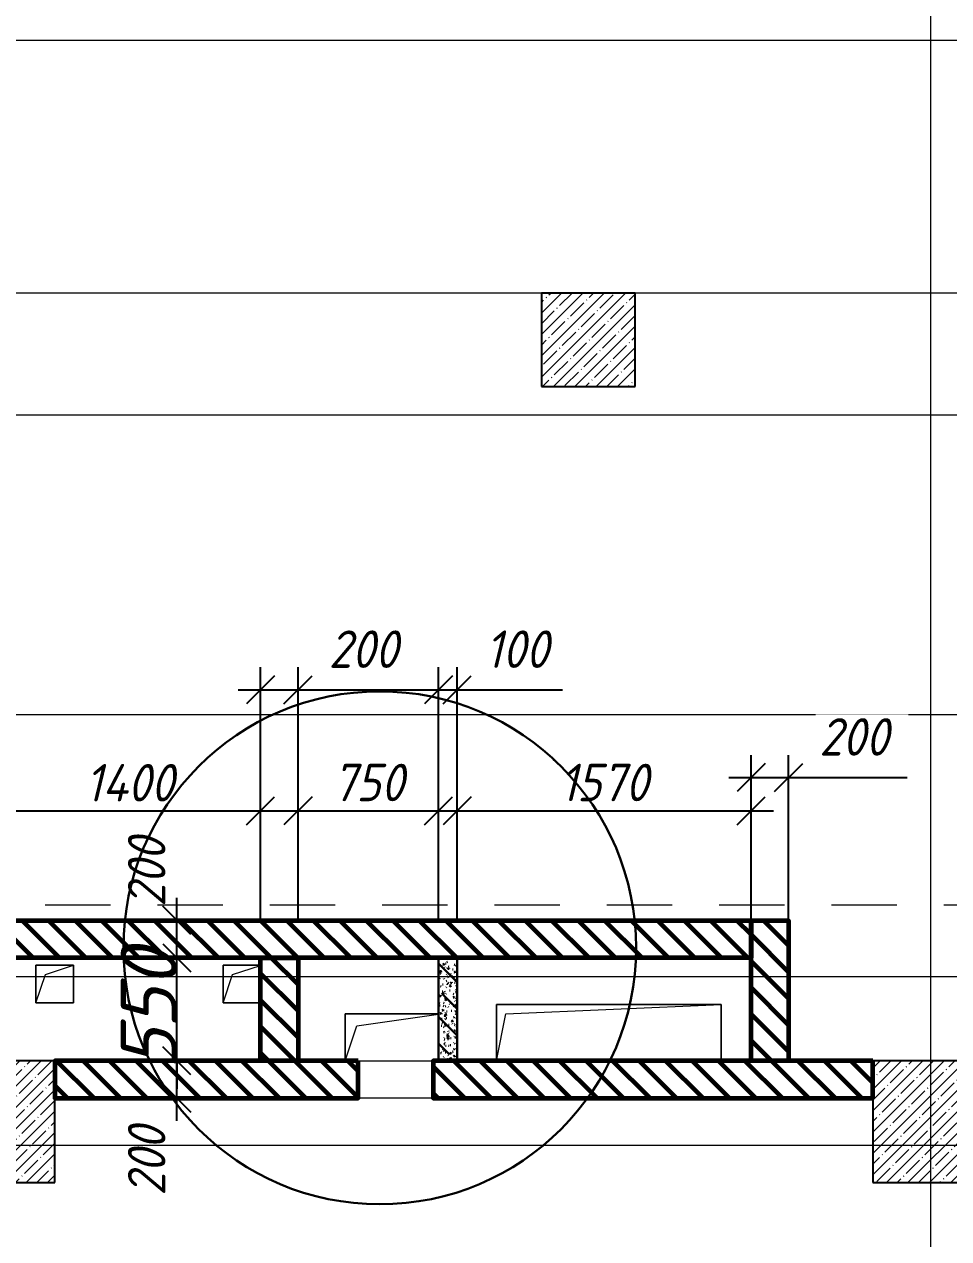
# Model space of a CAD drawing. Header units: millimetres. Extents: x 12986 to 523328, y -9759 to 30092.
# Drawn here: x 471248 to 476186, y 6731 to 13216 of the extents above; entities that cross this region are included whole.
import ezdxf

# ---------------------------------------------------------------- set-up
doc = ezdxf.new("R2010")
doc.units = ezdxf.units.MM
doc.linetypes.add('01 Штриховая _4 мм_', pattern=[600, 350, -250])
for name, color, linetype, lineweight in [('0) ПГП', 1, 'Continuous', 30), ('2) Расчет', 1, 'Continuous', 30), ('5) Блок ячеистый', 160, 'Continuous', 60), ('A-ANNO-DIMS', 7, 'Continuous', 9), ('A-FLOR', 7, 'Continuous', 9), ('A-GENM', 7, 'Continuous', 9), ('A-WALL-FNSH-2', 7, 'Continuous', 5), ('G-ANNO-SYMB-1', 7, '01 Штриховая _4 мм_', 9), ('I-WALL', 7, 'Continuous', 5), ('S-COLS', 7, 'Continuous', 9), ('S-COLS-1', 7, 'Continuous', 5), ('S-COLS-2', 7, 'Continuous', 25), ('Оси-1', 7, 'Continuous', 20)]:
    doc.layers.add(name, color=color, linetype=linetype, lineweight=lineweight)
doc.layers.add('0)Допникки кружки', color=7, linetype='Continuous', plot=False)
doc.layers.add('A-WALL-11', color=7, linetype='Continuous', lineweight=13, true_color=0x800000)
doc.layers.add('A-WALL-9', color=7, linetype='Continuous', lineweight=5, true_color=0x0070df)
doc.styles.add('ISOCPEUR_I_2', font='isocpeui.ttf', dxfattribs={"height": 300})
doc.styles.add('ISOCPEUR_I_3', font='isocpeui.ttf', dxfattribs={"width": 0.9, "height": 200})
doc.dimstyles.new('ISO-2_0_0_9К_СРЕДНИЙ_1', dxfattribs={"dimscale": 304.8, "dimtxt": 199.196235, "dimasz": 0.492126, "dimexe": 0.393701, "dimexo": 0, "dimgap": 0, "dimtad": 1, "dimdec": 0, "dimzin": 0, "dimdsep": 46, "dimtxsty": 'ISOCPEUR_I_3', "dimblk1": 'OBLIQUE', "dimblk2": 'OBLIQUE', "dimsah": 1, "dimcen": 0.09, "dimdle": 0.393701, "dimazin": 0, "dimtfac": 1, "dimtdec": 4, "dimtix": 1, "dimtmove": 2, "dimatfit": 3, "dimfxl": 1, "dimtvp": 1, "dimtolj": 1, "dimtzin": 0, "dimarcsym": 2})
doc.dimstyles.new('ISO-2_0_0_9К_СРЕДНИЙ_2', dxfattribs={"dimscale": 304.8, "dimtxt": 199.196235, "dimasz": 0.492126, "dimexe": 0.393701, "dimexo": 0, "dimgap": 0, "dimtad": 1, "dimdec": 0, "dimzin": 0, "dimdsep": 46, "dimtxsty": 'ISOCPEUR_I_2', "dimblk1": 'OBLIQUE', "dimblk2": 'OBLIQUE', "dimsah": 1, "dimcen": 0.09, "dimdle": 0.393701, "dimazin": 0, "dimtfac": 1, "dimtdec": 4, "dimtix": 1, "dimtmove": 0, "dimatfit": 3, "dimfxl": 1, "dimtvp": 1, "dimtolj": 1, "dimtzin": 0, "dimarcsym": 2})
doc.dimstyles.new('ISO-2_0_0_9К_СРЕДНИЙ_ФОН', dxfattribs={"dimscale": 304.8, "dimtxt": 199.196235, "dimasz": 0.492126, "dimexe": 0.393701, "dimexo": 0, "dimgap": 0.164042, "dimtad": 1, "dimdec": 0, "dimdsep": 46, "dimtxsty": 'ISOCPEUR_I_3', "dimblk1": 'OBLIQUE', "dimblk2": 'OBLIQUE', "dimsah": 1, "dimcen": 0.09, "dimdle": 0.393701, "dimazin": 0, "dimtfac": 1, "dimtdec": 4, "dimtix": 1, "dimtmove": 1, "dimatfit": 3, "dimfxl": 1, "dimtvp": 1, "dimtfill": 1, "dimtolj": 1, "dimtzin": 0, "dimarcsym": 2})
doc.dimstyles.new('ISO-2_0_0_9К_СРЕДНИЙ_ФОН_1', dxfattribs={"dimscale": 304.8, "dimtxt": 199.196235, "dimasz": 0.492126, "dimexe": 0.393701, "dimexo": 0, "dimgap": 0.164042, "dimtad": 1, "dimdec": 0, "dimdsep": 46, "dimtxsty": 'ISOCPEUR_I_3', "dimblk1": 'OBLIQUE', "dimblk2": 'OBLIQUE', "dimsah": 1, "dimcen": 0.09, "dimdle": 0.393701, "dimazin": 0, "dimtfac": 1, "dimtdec": 4, "dimtix": 1, "dimtmove": 0, "dimatfit": 3, "dimfxl": 1, "dimtvp": 1, "dimtfill": 1, "dimtolj": 1, "dimtzin": 0, "dimarcsym": 2})
pattern_1 = [(135, (395430.81, -3869.25), (-70.71068, -70.71068), [])]

# ---------------------------------------------------------------- blocks, each defined once
blk = doc.blocks.new('AR_Отверстие прямоугольное _в плите_ - AR_Отверстие прямоугольное _в плите_-V24-АР1_1_Кладочный план 3 этажа')
at = {"layer": 'A-GENM'}
for p, q in [((100, 100), (-100, 100)), ((-100, 100), (-100, -100)), ((-50, 50), (100, 100)), ((100, -100), (100, 100)), ((-100, -100), (-50, 50)), ((-100, -100), (100, -100))]:
    blk.add_line(p, q, dxfattribs=at)
blk = doc.blocks.new('AR_Отверстие прямоугольное _в плите_ - AR_Отверстие прямоугольное _в плите_-V28-АР1_1_Кладочный план 3 этажа')
at = {"layer": 'A-GENM'}
for p, q in [((99.5, 100), (-100, 100)), ((-100, 100), (-100, -100)), ((-50, 50), (99.5, 99.8)), ((-100, -100), (-50, 50)), ((-100, -100), (99.5, -100))]:
    blk.add_line(p, q, dxfattribs=at)
blk = doc.blocks.new('AR_Отверстие прямоугольное _в плите_ - AR_Отверстие прямоугольное _в плите_-V29-АР1_1_Кладочный план 3 этажа')
at = {"layer": 'A-GENM'}
for p, q in [((249, 125), (-250, 125)), ((-250, 125), (-250, -125)), ((-187.5, 62.5), (249, 124.9)), ((-250, -125), (-187.5, 62.5))]:
    blk.add_line(p, q, dxfattribs=at)
blk = doc.blocks.new('AR_Отверстие прямоугольное _в плите_ - AR_Отверстие прямоугольное _в плите_-24540042-АР1_1_Кладочный план 3 этажа')
at = {"layer": 'A-GENM'}
for p, q in [((600, 150), (-600, 150)), ((-600, 150), (-600, -150)), ((-550, 100), (600, 150)), ((600, -150), (600, 150)), ((-600, -150), (-550, 100))]:
    blk.add_line(p, q, dxfattribs=at)
blk = doc.blocks.new('Колонна_Несущая_Прямоугольное сечение - Вн_ЖБ_500х500-V98-АР1_1_Кладочный план 3 этажа')
at = {"layer": 'S-COLS-1'}
h = blk.add_hatch(dxfattribs=at)
h.set_pattern_fill('FP_84', color=256, style=0, pattern_type=2)
h.set_pattern_definition([(45, (-78830, -15400), (-57.02463, 57.02463), []), (45, (-78772.975, -15400), (-57.02463, 57.02463), [100.806, -20.161, 3.353, -16.808])])
h.paths.add_polyline_path([(-250, -250), (250, -250), (250, 250), (-250, 250)], flags=0)
at = {"layer": 'S-COLS-2'}
for p, q in [((250, 250), (-250, 250)), ((-250, 250), (-250, -250)), ((250, -250), (250, 250)), ((-250, -250), (250, -250))]:
    blk.add_line(p, q, dxfattribs=at)
blk = doc.blocks.new('Колонна_Несущая_Прямоугольное сечение - 650х500-29565354-АР1_1_Кладочный план 3 этажа')
at = {"layer": 'S-COLS-1'}
h = blk.add_hatch(dxfattribs=at)
h.set_pattern_fill('FP_107', color=256, style=0, pattern_type=2)
h.set_pattern_definition([(135, (11225, -75730), (-57.02463, -57.02463), []), (135, (11225, -75672.975), (-57.02463, -57.02463), [100.806, -20.161, 3.353, -16.808])])
h.paths.add_polyline_path([(325, -250), (325, 250), (-325, 250), (-325, -250)], flags=0)
at = {"layer": 'S-COLS-2'}
for p, q in [((325, 250), (-325, 250)), ((-325, 250), (-325, -250)), ((325, -250), (325, 250)), ((-325, -250), (325, -250))]:
    blk.add_line(p, q, dxfattribs=at)
blk = doc.blocks.new('Колонна_Несущая_Прямоугольное сечение - 650х500-V117-АР1_1_Кладочный план 3 этажа')
at = {"layer": 'S-COLS-1'}
h = blk.add_hatch(dxfattribs=at)
h.set_pattern_fill('FP_108', color=256, style=0, pattern_type=2)
h.set_pattern_definition([(135, (11225, -80600), (-57.02463, -57.02463), []), (135, (11225, -80542.975), (-57.02463, -57.02463), [100.806, -20.161, 3.353, -16.808])])
h.paths.add_polyline_path([(325, -250), (325, 250), (-325, 250), (-325, -250)], flags=0)
at = {"layer": 'S-COLS-2'}
for p, q in [((325, 250), (-325, 250)), ((-325, 250), (-325, -250)), ((325, -250), (325, 250)), ((-325, -250), (325, -250))]:
    blk.add_line(p, q, dxfattribs=at)
blk = doc.blocks.new('_Oblique')
at = {"color": 0, "linetype": 'ByBlock', "lineweight": -2}
blk.add_line((-0.5, -0.5), (0.5, 0.5), dxfattribs=at)
blk = doc.blocks.new('*D3749')
at = {"layer": 'A-ANNO-DIMS', "color": 0, "lineweight": -2, "transparency": 16777216}
for p, q in [((472063.3, 7360.7), (472063.3, 7800.7)), ((471957.2, 7680.7), (472183.3, 7680.7)), ((471957.2, 7480.7), (472183.3, 7480.7))]:
    blk.add_line(p, q, dxfattribs=at)
at = {"layer": 'Defpoints', "color": 0, "transparency": 16777216}
for p in [(471957.2, 7680.7), (472063.3, 7680.7), (471957.2, 7480.7)]:
    blk.add_point(p, dxfattribs=at)
at = {"layer": 'A-ANNO-DIMS', "color": 0, "lineweight": -2, "transparency": 16777216, "xscale": 150, "yscale": 150, "zscale": 150}
for p, rotation in [((472063.3, 7680.7), 90), ((472063.3, 7480.7), 270)]:
    blk.add_blockref('_Oblique', p, dxfattribs=dict(at, rotation=rotation))
at = {"layer": 'A-ANNO-DIMS', "color": 0, "transparency": 16777216, "insert": (471802, 6960.2), "char_height": 200, "width": 455.087, "attachment_point": 1, "rotation": 90, "line_spacing_factor": 1.149209, "style": 'ISOCPEUR_I_3'}
blk.add_mtext('\\A1;200', dxfattribs=at)
blk = doc.blocks.new('*D3750')
at = {"layer": 'A-ANNO-DIMS', "color": 0, "lineweight": -2, "transparency": 16777216}
for p, q in [((472063.3, 8230.7), (472063.3, 8380.7)), ((471957.2, 8230.7), (472183.3, 8230.7)), ((472063.3, 7680.7), (472063.3, 8230.7)), ((471957.2, 7680.7), (472183.3, 7680.7)), ((472063.3, 7680.7), (472063.3, 7530.7))]:
    blk.add_line(p, q, dxfattribs=at)
at = {"layer": 'Defpoints', "color": 0, "transparency": 16777216}
for p in [(471957.2, 8230.7), (472063.3, 8230.7), (471957.2, 7680.7)]:
    blk.add_point(p, dxfattribs=at)
at = {"layer": 'A-ANNO-DIMS', "color": 0, "lineweight": -2, "transparency": 16777216, "xscale": 150, "yscale": 150, "zscale": 150}
for p, rotation in [((472063.3, 8230.7), 270), ((472063.3, 7680.7), 90)]:
    blk.add_blockref('_Oblique', p, dxfattribs=dict(at, rotation=rotation))
at = {"layer": 'A-ANNO-DIMS', "color": 0, "transparency": 16777216, "insert": (471913.3, 7955.7), "char_height": 300, "width": 455.087, "attachment_point": 5, "rotation": 90, "style": 'ISOCPEUR_I_2'}
blk.add_mtext('\\A1;550', dxfattribs=at)
blk = doc.blocks.new('*D3751')
at = {"layer": 'A-ANNO-DIMS', "color": 0, "lineweight": -2, "transparency": 16777216}
for p, q in [((472063.3, 8110.7), (472063.3, 8550.7)), ((471957.2, 8430.7), (472183.3, 8430.7)), ((471957.2, 8230.7), (472183.3, 8230.7))]:
    blk.add_line(p, q, dxfattribs=at)
at = {"layer": 'Defpoints', "color": 0, "transparency": 16777216}
for p in [(471957.2, 8430.7), (472063.3, 8430.7), (471957.2, 8230.7)]:
    blk.add_point(p, dxfattribs=at)
at = {"layer": 'A-ANNO-DIMS', "color": 0, "lineweight": -2, "transparency": 16777216, "xscale": 150, "yscale": 150, "zscale": 150}
for p, rotation in [((472063.3, 8430.7), 90), ((472063.3, 8230.7), 270)]:
    blk.add_blockref('_Oblique', p, dxfattribs=dict(at, rotation=rotation))
at = {"layer": 'A-ANNO-DIMS', "color": 0, "transparency": 16777216, "insert": (471802, 8503), "char_height": 200, "width": 455.087, "attachment_point": 1, "rotation": 90, "line_spacing_factor": 1.149209, "style": 'ISOCPEUR_I_3'}
blk.add_mtext('\\A1;200', dxfattribs=at)
blk = doc.blocks.new('*D3753')
at = {"layer": 'A-ANNO-DIMS', "color": 0, "lineweight": -2, "transparency": 16777216}
for p, q in [((471110.8, 8433.8), (471110.8, 9135.7)), ((472510.3, 8433.8), (472510.3, 9135.7)), ((470990.8, 9015.7), (472630.3, 9015.7))]:
    blk.add_line(p, q, dxfattribs=at)
at = {"layer": 'Defpoints', "color": 0, "transparency": 16777216}
for p in [(472510.3, 9015.7), (471110.8, 8433.8), (472510.3, 8433.8)]:
    blk.add_point(p, dxfattribs=at)
at = {"layer": 'A-ANNO-DIMS', "color": 0, "lineweight": -2, "transparency": 16777216, "xscale": 150, "yscale": 150, "zscale": 150, "rotation": 180}
blk.add_blockref('_Oblique', (471110.8, 9015.7), dxfattribs=at)
at = {"layer": 'A-ANNO-DIMS', "color": 0, "lineweight": -2, "transparency": 16777216, "xscale": 150, "yscale": 150, "zscale": 150}
blk.add_blockref('_Oblique', (472510.3, 9015.7), dxfattribs=at)
at = {"layer": 'A-ANNO-DIMS', "color": 0, "transparency": 16777216, "insert": (471810.6, 9165.7), "char_height": 200, "width": 579.201, "attachment_point": 5, "style": 'ISOCPEUR_I_3', "bg_fill": 3, "box_fill_scale": 1.1, "bg_fill_color": 256, "bg_fill_true_color": 13158600, "bg_fill_transparency": 0}
blk.add_mtext('\\A1;1400', dxfattribs=at)
blk = doc.blocks.new('*D3754')
at = {"layer": 'A-ANNO-DIMS', "color": 0, "lineweight": -2, "transparency": 16777216}
for p, q in [((472510.3, 8433.8), (472510.3, 9782.3)), ((472710.3, 8433.8), (472710.3, 9782.3)), ((472390.3, 9662.3), (472710.3, 9662.3)), ((472710.3, 9662.3), (473342.7, 9662.3))]:
    blk.add_line(p, q, dxfattribs=at)
at = {"layer": 'Defpoints', "color": 0, "transparency": 16777216}
for p in [(472710.3, 9662.3), (472510.3, 8433.8), (472710.3, 8433.8)]:
    blk.add_point(p, dxfattribs=at)
at = {"layer": 'A-ANNO-DIMS', "color": 0, "lineweight": -2, "transparency": 16777216, "xscale": 150, "yscale": 150, "zscale": 150, "rotation": 180}
blk.add_blockref('_Oblique', (472510.3, 9662.3), dxfattribs=at)
at = {"layer": 'A-ANNO-DIMS', "color": 0, "lineweight": -2, "transparency": 16777216, "xscale": 150, "yscale": 150, "zscale": 150}
blk.add_blockref('_Oblique', (472710.3, 9662.3), dxfattribs=at)
at = {"layer": 'A-ANNO-DIMS', "color": 0, "transparency": 16777216, "insert": (472874, 9978.9), "char_height": 200, "width": 455.087, "attachment_point": 1, "line_spacing_factor": 1.149209, "style": 'ISOCPEUR_I_3', "bg_fill": 3, "box_fill_scale": 1.1, "bg_fill_color": 256, "bg_fill_true_color": 13158600, "bg_fill_transparency": 0}
blk.add_mtext('\\A1;200', dxfattribs=at)
blk = doc.blocks.new('*D3755')
at = {"layer": 'A-ANNO-DIMS', "color": 0, "lineweight": -2, "transparency": 16777216}
for p, q in [((472710.3, 8433.8), (472710.3, 9135.7)), ((473460.3, 8433.8), (473460.3, 9135.7)), ((472590.3, 9015.7), (473580.3, 9015.7))]:
    blk.add_line(p, q, dxfattribs=at)
at = {"layer": 'Defpoints', "color": 0, "transparency": 16777216}
for p in [(473460.3, 9015.7), (472710.3, 8433.8), (473460.3, 8433.8)]:
    blk.add_point(p, dxfattribs=at)
at = {"layer": 'A-ANNO-DIMS', "color": 0, "lineweight": -2, "transparency": 16777216, "xscale": 150, "yscale": 150, "zscale": 150, "rotation": 180}
blk.add_blockref('_Oblique', (472710.3, 9015.7), dxfattribs=at)
at = {"layer": 'A-ANNO-DIMS', "color": 0, "lineweight": -2, "transparency": 16777216, "xscale": 150, "yscale": 150, "zscale": 150}
blk.add_blockref('_Oblique', (473460.3, 9015.7), dxfattribs=at)
at = {"layer": 'A-ANNO-DIMS', "color": 0, "transparency": 16777216, "insert": (473085.3, 9167), "char_height": 200, "width": 455.087, "attachment_point": 5, "style": 'ISOCPEUR_I_3', "bg_fill": 3, "box_fill_scale": 1.1, "bg_fill_color": 256, "bg_fill_true_color": 13158600, "bg_fill_transparency": 0}
blk.add_mtext('\\A1;750', dxfattribs=at)
blk = doc.blocks.new('*D3756')
at = {"layer": 'A-ANNO-DIMS', "color": 0, "lineweight": -2, "transparency": 16777216}
for p, q in [((473460.3, 8433.8), (473460.3, 9782.3)), ((473560.3, 8433.8), (473560.3, 9782.3)), ((473340.3, 9662.3), (473560.3, 9662.3)), ((473560.3, 9662.3), (474122.1, 9662.3))]:
    blk.add_line(p, q, dxfattribs=at)
at = {"layer": 'Defpoints', "color": 0, "transparency": 16777216}
for p in [(473560.3, 9662.3), (473460.3, 8433.8), (473560.3, 8433.8)]:
    blk.add_point(p, dxfattribs=at)
at = {"layer": 'A-ANNO-DIMS', "color": 0, "lineweight": -2, "transparency": 16777216, "xscale": 150, "yscale": 150, "zscale": 150, "rotation": 180}
blk.add_blockref('_Oblique', (473460.3, 9662.3), dxfattribs=at)
at = {"layer": 'A-ANNO-DIMS', "color": 0, "lineweight": -2, "transparency": 16777216, "xscale": 150, "yscale": 150, "zscale": 150}
blk.add_blockref('_Oblique', (473560.3, 9662.3), dxfattribs=at)
at = {"layer": 'A-ANNO-DIMS', "color": 0, "transparency": 16777216, "insert": (473711.6, 9978.9), "char_height": 200, "width": 409.118, "attachment_point": 1, "line_spacing_factor": 1.149209, "style": 'ISOCPEUR_I_3', "bg_fill": 3, "box_fill_scale": 1.1, "bg_fill_color": 256, "bg_fill_true_color": 13158600, "bg_fill_transparency": 0}
blk.add_mtext('\\A1;100', dxfattribs=at)
blk = doc.blocks.new('*D3757')
at = {"layer": 'A-ANNO-DIMS', "color": 0, "lineweight": -2, "transparency": 16777216}
for p, q in [((473560.3, 8433.8), (473560.3, 9135.7)), ((475130.8, 8433.8), (475130.8, 9135.7)), ((473440.3, 9015.7), (475250.8, 9015.7))]:
    blk.add_line(p, q, dxfattribs=at)
at = {"layer": 'Defpoints', "color": 0, "transparency": 16777216}
for p in [(475130.8, 9015.7), (473560.3, 8433.8), (475130.8, 8433.8)]:
    blk.add_point(p, dxfattribs=at)
at = {"layer": 'A-ANNO-DIMS', "color": 0, "lineweight": -2, "transparency": 16777216, "xscale": 150, "yscale": 150, "zscale": 150, "rotation": 180}
blk.add_blockref('_Oblique', (473560.3, 9015.7), dxfattribs=at)
at = {"layer": 'A-ANNO-DIMS', "color": 0, "lineweight": -2, "transparency": 16777216, "xscale": 150, "yscale": 150, "zscale": 150}
blk.add_blockref('_Oblique', (475130.8, 9015.7), dxfattribs=at)
at = {"layer": 'A-ANNO-DIMS', "color": 0, "transparency": 16777216, "insert": (474345.6, 9167), "char_height": 200, "width": 560.814, "attachment_point": 5, "style": 'ISOCPEUR_I_3', "bg_fill": 3, "box_fill_scale": 1.1, "bg_fill_color": 256, "bg_fill_true_color": 13158600, "bg_fill_transparency": 0}
blk.add_mtext('\\A1;1570', dxfattribs=at)
blk = doc.blocks.new('*D3758')
at = {"layer": 'A-ANNO-DIMS', "color": 0, "lineweight": -2, "transparency": 16777216}
for p, q in [((475130.8, 8433.8), (475130.8, 9313.7)), ((475330.8, 8430.7), (475330.8, 9313.7)), ((475010.8, 9193.7), (475330.8, 9193.7)), ((475330.8, 9193.7), (475963.2, 9193.7))]:
    blk.add_line(p, q, dxfattribs=at)
at = {"layer": 'Defpoints', "color": 0, "transparency": 16777216}
for p in [(475330.8, 9193.7), (475130.8, 8433.8), (475330.8, 8430.7)]:
    blk.add_point(p, dxfattribs=at)
at = {"layer": 'A-ANNO-DIMS', "color": 0, "lineweight": -2, "transparency": 16777216, "xscale": 150, "yscale": 150, "zscale": 150, "rotation": 180}
blk.add_blockref('_Oblique', (475130.8, 9193.7), dxfattribs=at)
at = {"layer": 'A-ANNO-DIMS', "color": 0, "lineweight": -2, "transparency": 16777216, "xscale": 150, "yscale": 150, "zscale": 150}
blk.add_blockref('_Oblique', (475330.8, 9193.7), dxfattribs=at)
at = {"layer": 'A-ANNO-DIMS', "color": 0, "transparency": 16777216, "insert": (475494.4, 9510.4), "char_height": 200, "width": 455.087, "attachment_point": 1, "line_spacing_factor": 1.149209, "style": 'ISOCPEUR_I_3', "bg_fill": 3, "box_fill_scale": 1.1, "bg_fill_color": 256, "bg_fill_true_color": 13158600, "bg_fill_transparency": 0}
blk.add_mtext('\\A1;200', dxfattribs=at)

msp = doc.modelspace()

# ---------------------------------------------------------------- hatches: boundary and pattern name
at = {"layer": '0) ПГП'}
h = msp.add_hatch(dxfattribs=at)
h.set_pattern_fill('FP_6', color=256, style=0, pattern_type=2)
h.set_pattern_definition([(50, (395430.81, -3869.254), (72.873764, -6.37607), [7.62, -83.82]), (355, (395430.81, -3869.25), (-14.09699, 76.422444), [6.096, -67.056]), (100.451, (395436.88, -3869.785), (58.776964, 70.04687), [6.476, -71.236]), (46.184, (395430.81, -3848.93), (108.43142, -16.81745), [11.43, -125.73]), (96.636, (395439.84, -3850.33), (94.961, 98.97089), [9.714, -106.854]), (351.184, (395430.81, -3848.93), (94.96227, 98.97018), [9.144, -100.584]), (21, (395440.97, -3854.014), (60.64565, -40.906537), [7.62, -83.82]), (326, (395440.97, -3854.01), (24.72083, 73.67493), [6.096, -67.056]), (71.451, (395446.02, -3857.42), (85.36689, 32.768737), [6.476, -71.236]), (37.5, (395430.809, -3869.254), (1.235525, 33.8224325), [3.353, -62.89, 3.353, -64.719, -67.31]), (37.5, (395430.809, -3869.254), (1.235525, 33.8224325), [-134.315, 3.353, -63.957]), (7.5, (395430.81, -3869.254), (26.728146, 40.07255), [3.353, -35.458, 3.353, -61.366, -25.654]), (7.5, (395430.81, -3869.254), (26.728146, 40.07255), [-103.53, 3.353, -22.301]), (327.5, (395408.152, -3869.254), (54.2363175, -2.292117), [3.353, -22.047, 3.353, -75.895, -105.156]), (327.5, (395408.152, -3869.254), (54.2363175, -2.292117), [-104.648, 3.353, -101.803]), (317.5, (395397.99, -3869.254), (59.25158, 10.17014), [3.353, -29.667, 3.353, -49.276, -74.676]), (317.5, (395397.99, -3869.254), (59.25158, 10.17014), [-85.649, 3.353, -71.323])])
h.paths.add_polyline_path([(473460.33165, 7680.74648), (473560.33165, 7680.74648), (473560.33165, 8230.74621), (473460.33165, 8230.74621)], flags=0)
h = msp.add_hatch(dxfattribs=at)
h.set_pattern_fill('FP_7', color=256, style=0, pattern_type=2)
h.set_pattern_definition([(135, (395430.8, -3869.25), (-142.5612, -142.5612), []), (135, (395573.37, -3869.25), (-142.5612, -142.5612), [252.016, -50.403, 3.353, -47.05])])
h.paths.add_polyline_path([(473460.33165, 7680.74648), (473560.33165, 7680.74648), (473560.33165, 8230.74621), (473460.33165, 8230.74621)], flags=0)
at = {"layer": '5) Блок ячеистый'}
h = msp.add_hatch(dxfattribs=at)
h.set_pattern_fill('FP_1', color=256, style=0, pattern_type=2)
h.set_pattern_definition(pattern_1)
h.paths.add_polyline_path([(472510.33165, 8230.74621), (475130.80855, 8230.74621), (475130.80855, 8430.74621), (468970.80856, 8430.74621), (468970.80856, 8230.74621), (471110.80852, 8230.74621)], flags=0)
h = msp.add_hatch(dxfattribs=at)
h.set_pattern_fill('FP_1', color=256, style=0, pattern_type=2)
h.set_pattern_definition(pattern_1)
h.paths.add_polyline_path([(475330.80855, 7680.74648), (475330.80855, 8430.74621), (475130.80855, 8430.74621), (475130.80855, 7680.74648)], flags=0)
h = msp.add_hatch(dxfattribs=at)
h.set_pattern_fill('FP_1', color=256, style=0, pattern_type=2)
h.set_pattern_definition(pattern_1)
h.paths.add_polyline_path([(472710.33165, 7680.74648), (472710.33165, 8230.74621), (472510.33165, 8230.74621), (472510.33165, 7680.74648)], flags=0)
h = msp.add_hatch(dxfattribs=at)
h.set_pattern_fill('FP_1', color=256, style=0, pattern_type=2)
h.set_pattern_definition(pattern_1)
h.paths.add_polyline_path([(473431.34463, 7480.74648), (475780.80855, 7480.74648), (475780.80855, 7680.74641), (473431.34463, 7680.74648)], flags=0)
h.paths.add_polyline_path([(473031.34463, 7480.74648), (473031.34463, 7680.74648), (471410.80852, 7680.74641), (471410.80852, 7480.74648), (472892.83722, 7480.74648)], flags=0)

# ---------------------------------------------------------------- linework, layer by layer
at = {"layer": '0) ПГП'}
msp.add_line((473460.33165, 8230.74621), (473460.33165, 7680.74648), dxfattribs=at)
at = {"layer": '2) Расчет'}
msp.add_line((473560.33165, 7680.74648), (473560.33165, 8230.74621), dxfattribs=at)
at = {"layer": '5) Блок ячеистый'}
for points in [[(469170.80856, 8430.74621), (475130.80855, 8430.74621), (475130.80855, 8230.74621), (469170.80856, 8230.74621)], [(475130.80855, 8430.74621), (475330.80855, 8430.74621), (475330.80855, 7680.74648), (475130.80855, 7680.74648)], [(472510.33165, 8230.74621), (472710.33165, 8230.74621), (472710.33165, 7680.74648), (472510.33165, 7680.74648)], [(473031.34463, 7680.74648), (471410.80852, 7680.74648), (471410.80852, 7480.74648), (473031.34463, 7480.74648)], [(475780.80858, 7680.74648), (473431.34463, 7680.74648), (473431.34463, 7480.74648), (475780.80858, 7480.74648)]]:
    msp.add_lwpolyline(points, close=True, dxfattribs=at)
at = {"layer": 'A-FLOR'}
for p, q in [((474010.80854, 11780.74645), (469470.80855, 11780.74645)), ((479630.80855, 11780.74645), (474510.80854, 11780.74645)), ((471310.80852, 8190.74621), (471510.80852, 8190.74621)), ((471310.80852, 7990.74621), (471310.80852, 8190.74621)), ((471510.80852, 8190.74621), (471510.80852, 7990.74621)), ((472310.80852, 8190.74621), (472510.33165, 8190.74621)), ((472310.80852, 7990.74621), (472310.80852, 8190.74621)), ((471510.80852, 7990.74621), (471310.80852, 7990.74621)), ((472510.33165, 7990.74621), (472310.80852, 7990.74621)), ((473770.80854, 7980.74648), (474970.80854, 7980.74648)), ((473770.80854, 7680.74648), (473770.80854, 7980.74648)), ((474970.80854, 7980.74648), (474970.80854, 7680.74648)), ((472961.33165, 7930.74648), (473460.33165, 7930.74648)), ((472961.33165, 7680.74648), (472961.33165, 7930.74648))]:
    msp.add_line(p, q, dxfattribs=at)
at = {"layer": 'A-WALL-11'}
msp.add_line((389220.80855, 7230.74641), (521382.43658, 7230.74641), dxfattribs=at)
at = {"layer": 'A-WALL-9'}
for p, q in [((473560.33165, 8230.74621), (473460.33165, 8230.74621)), ((473460.33165, 7680.74648), (473560.33165, 7680.74648))]:
    msp.add_line(p, q, dxfattribs=at)
at = {"layer": 'A-WALL-FNSH-2'}
for p, q in [((475330.80855, 8430.74621), (468970.80856, 8430.74621)), ((475330.80855, 7680.74648), (475330.80855, 8430.74621)), ((471110.80852, 8230.74621), (472510.33165, 8230.74621)), ((472510.33165, 8230.74621), (472510.33165, 7680.74648)), ((472710.33165, 8230.74621), (473460.33165, 8230.74621)), ((472710.33165, 7680.74648), (472710.33165, 8230.74621)), ((473560.33165, 8230.74621), (475130.80855, 8230.74621)), ((475130.80855, 8230.74621), (475130.80855, 7680.74648)), ((472510.33165, 7680.74648), (471410.80852, 7680.74648)), ((473031.34463, 7680.74648), (472710.33165, 7680.74648)), ((473031.34463, 7480.74648), (473031.34463, 7680.74648)), ((473460.33165, 7680.74648), (473431.34463, 7680.74648)), ((473431.34463, 7680.74648), (473431.34463, 7480.74648)), ((475130.80855, 7680.74648), (473560.33165, 7680.74648)), ((475780.80855, 7680.74648), (475330.80855, 7680.74648)), ((471410.80852, 7480.74648), (473031.34463, 7480.74648)), ((473431.34463, 7480.74648), (475780.80855, 7480.74648))]:
    msp.add_line(p, q, dxfattribs=at)
at = {"layer": 'G-ANNO-SYMB-1'}
msp.add_line((438359.01269, 8514.02489), (522235.85803, 8514.02489), dxfattribs=at)
at = {"layer": 'I-WALL'}
for p, q in [((473031.34463, 7680.74648), (473431.34463, 7680.74648)), ((473431.34463, 7480.74648), (473031.34463, 7480.74648))]:
    msp.add_line(p, q, dxfattribs=at)
at = {"layer": 'Оси-1'}
for p, q in [((476090.80852, -8019.25359), (476090.80852, 24745.89245)), ((389220.80855, 13130.74648), (521382.43658, 13130.74648)), ((389220.80855, 11130.74641), (521382.43658, 11130.74641)), ((389220.80855, 9530.74641), (521382.43658, 9530.74641)), ((389220.80855, 8130.74641), (521382.43658, 8130.74641))]:
    msp.add_line(p, q, dxfattribs=at)

# ---------------------------------------------------------------- block references
at = {"layer": 'A-GENM'}
for name, p in [('AR_Отверстие прямоугольное _в плите_ - AR_Отверстие прямоугольное _в плите_-V24-АР1_1_Кладочный план 3 этажа', (471410.80852, 8090.74621)), ('AR_Отверстие прямоугольное _в плите_ - AR_Отверстие прямоугольное _в плите_-V28-АР1_1_Кладочный план 3 этажа', (472410.80852, 8090.74621)), ('AR_Отверстие прямоугольное _в плите_ - AR_Отверстие прямоугольное _в плите_-24540042-АР1_1_Кладочный план 3 этажа', (474370.80854, 7830.74648)), ('AR_Отверстие прямоугольное _в плите_ - AR_Отверстие прямоугольное _в плите_-V29-АР1_1_Кладочный план 3 этажа', (473211.33165, 7805.74648))]:
    msp.add_blockref(name, p, dxfattribs=at)
at = {"layer": 'S-COLS'}
msp.add_blockref('Колонна_Несущая_Прямоугольное сечение - Вн_ЖБ_500х500-V98-АР1_1_Кладочный план 3 этажа', (474260.80854, 11530.74645), dxfattribs=at)
at = {"layer": 'S-COLS', "rotation": 270.0000000000007}
for name, p in [('Колонна_Несущая_Прямоугольное сечение - 650х500-29565354-АР1_1_Кладочный план 3 этажа', (471160.80852, 7355.74641)), ('Колонна_Несущая_Прямоугольное сечение - 650х500-V117-АР1_1_Кладочный план 3 этажа', (476030.80858, 7355.74641))]:
    msp.add_blockref(name, p, dxfattribs=at)

# ---------------------------------------------------------------- dimensions: what is measured, and where the dimension line sits
at = {"layer": 'A-ANNO-DIMS'}
for base, p1, p2, picture, middle in [((472063.30392, 8430.74621), (471957.2379, 8230.74621), (471957.2379, 8430.74621), '*D3751', (471935.3461, 8730.50238)), ((472063.30392, 7680.74648), (471957.2379, 7480.74648), (471957.2379, 7680.74648), '*D3749', (471935.3461, 7187.79036))]:
    dim = msp.add_linear_dim(base=base, p1=p1, p2=p2, angle=90, dimstyle='ISO-2_0_0_9К_СРЕДНИЙ_1', override={"dimpost": '<>', "dimfxl": 200}, dxfattribs=at)
    dim.commit()
    dim.dimension.update_dxf_attribs({"geometry": picture, "text_midpoint": middle, "dimtype": 160, "text_rotation": 90})
dim = msp.add_linear_dim(base=(472063.30392, 8230.74621), p1=(471957.2379, 7680.74648), p2=(471957.2379, 8230.74621), angle=90, dimstyle='ISO-2_0_0_9К_СРЕДНИЙ_2', override={"dimpost": '<>', "dimfxl": 549.999727}, dxfattribs=at)
dim.commit()
dim.dimension.update_dxf_attribs({"geometry": '*D3750', "text_midpoint": (471913.30392, 7955.74634)})

# ---------------------------------------------------------------- next in the draw order: dimensions: what is measured, and where the dimension line sits
dim = msp.add_linear_dim(base=(472510.33165, 9015.72563), p1=(471110.80852, 8433.79434), p2=(472510.33165, 8433.79434), dimstyle='ISO-2_0_0_9К_СРЕДНИЙ_ФОН', override={"dimpost": '<>', "dimfxl": 1399.523134}, dxfattribs=at)
dim.commit()
dim.dimension.update_dxf_attribs({"geometry": '*D3753', "text_midpoint": (471810.57008, 9165.72563)})

# ---------------------------------------------------------------- next in the draw order: dimensions: what is measured, and where the dimension line sits
dim = msp.add_linear_dim(base=(472710.33165, 9662.28004), p1=(472510.33165, 8433.79434), p2=(472710.33165, 8433.79421), dimstyle='ISO-2_0_0_9К_СРЕДНИЙ_ФОН_1', override={"dimpost": '<>', "dimfxl": 200}, dxfattribs=at)
dim.commit()
dim.dimension.update_dxf_attribs({"geometry": '*D3754', "text_midpoint": (473101.51347, 9662.28004), "dimtype": 160})

# ---------------------------------------------------------------- next in the draw order: dimensions: what is measured, and where the dimension line sits
dim = msp.add_linear_dim(base=(473460.33165, 9015.72563), p1=(472710.33165, 8433.79421), p2=(473460.33165, 8433.79421), dimstyle='ISO-2_0_0_9К_СРЕДНИЙ_ФОН', override={"dimpost": '<>', "dimfxl": 750}, dxfattribs=at)
dim.commit()
dim.dimension.update_dxf_attribs({"geometry": '*D3755', "text_midpoint": (473085.33165, 9167.0135)})

# ---------------------------------------------------------------- next in the draw order: dimensions: what is measured, and where the dimension line sits
dim = msp.add_linear_dim(base=(473560.33165, 9662.28004), p1=(473460.33165, 8433.79421), p2=(473560.33165, 8433.79434), dimstyle='ISO-2_0_0_9К_СРЕДНИЙ_ФОН_1', override={"dimpost": '<>', "dimfxl": 100}, dxfattribs=at)
dim.commit()
dim.dimension.update_dxf_attribs({"geometry": '*D3756', "text_midpoint": (473916.19529, 9662.28004), "dimtype": 160})

# ---------------------------------------------------------------- next in the draw order: dimensions: what is measured, and where the dimension line sits
dim = msp.add_linear_dim(base=(475130.80855, 9015.72563), p1=(473560.33165, 8433.79434), p2=(475130.80855, 8433.79421), dimstyle='ISO-2_0_0_9К_СРЕДНИЙ_ФОН', override={"dimpost": '<>', "dimfxl": 1570.476897}, dxfattribs=at)
dim.commit()
dim.dimension.update_dxf_attribs({"geometry": '*D3757', "text_midpoint": (474345.5701, 9167.0135)})

# ---------------------------------------------------------------- next in the draw order: linework, layer by layer
at = {"layer": '0)Допникки кружки', "color": 1, "lineweight": 30}
msp.add_circle((473147.19418, 8284.13204), 1369.38563, dxfattribs=at)

# ---------------------------------------------------------------- next in the draw order: dimensions: what is measured, and where the dimension line sits
at = {"layer": 'A-ANNO-DIMS'}
dim = msp.add_linear_dim(base=(475330.80855, 9193.68344), p1=(475130.80855, 8433.79421), p2=(475330.80855, 8430.74621), dimstyle='ISO-2_0_0_9К_СРЕДНИЙ_ФОН_1', override={"dimpost": '<>', "dimfxl": 200.023224}, dxfattribs=at)
dim.commit()
dim.dimension.update_dxf_attribs({"geometry": '*D3758', "text_midpoint": (475721.99037, 9193.68344), "dimtype": 160})

doc.saveas('drawing.dxf')
